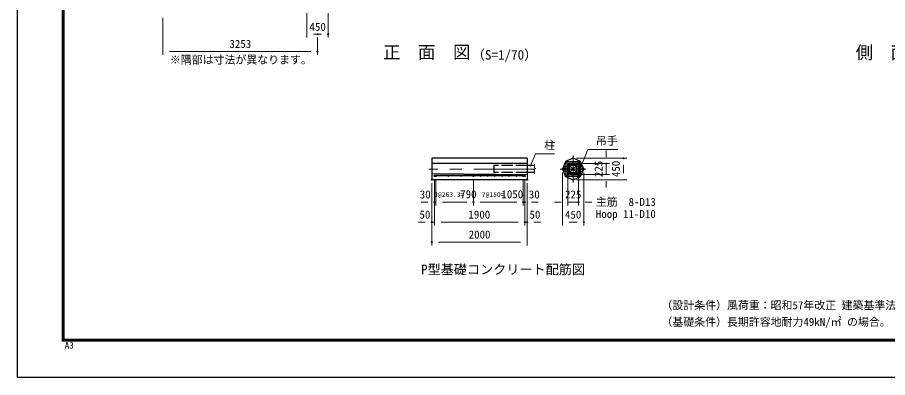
# Model space of a CAD drawing. Units: millimetres, scale not verified. Extents: x -14700 to 14700, y -10395 to 10395.
# Drawn here: x -14700 to 3590, y -10395 to -2816 of the extents above; entities that cross this region are included whole.
import ezdxf
from ezdxf.enums import TextEntityAlignment as Align

# ---------------------------------------------------------------- set-up
doc = ezdxf.new("R2010")
doc.units = ezdxf.units.MM
doc.header["$LTSCALE"] = 40
doc.header["$PDMODE"] = 32
doc.header["$PDSIZE"] = 20
doc.linetypes.add('DASHED', pattern=[7.5, 6, -1.5])
doc.linetypes.add('USER1', pattern=[50.8, 31.75, -6.35, 6.35, -6.35])
for name, color, linetype, lineweight in [('0-0_D-TTL-TXT', 7, 'Continuous', 13), ('0-1_D-STR1', 1, 'Continuous', 25), ('0-2_D-BMK', 2, 'USER1', 13), ('0-3_D-STR3', 3, 'Continuous', 13), ('0-5_D-STR4', 7, 'Continuous', 25), ('0-7_D-STR-DIM', 7, 'Continuous', 13), ('0-A_D-STR-TXT', 7, 'Continuous', 13), ('0-C_D-TTL', 7, 'Continuous', 25)]:
    doc.layers.add(name, color=color, linetype=linetype, lineweight=lineweight)
doc.layers.add('0-9_Defpoints', color=8, linetype='Continuous')
doc.styles.add('ＭＳ ゴシック', font='')
doc.styles.get('ＭＳ ゴシック').set_extended_font_data('MS Gothic')

msp = doc.modelspace()

# ---------------------------------------------------------------- linework, layer by layer
at = {"layer": '0-1_D-STR1'}
for p, q in [((-3833.26, -5931.03), (-3986.13, -5931.03)), ((-2946.02, -6081.03), (-3096.02, -5931.03)), ((-2946.02, -5931.03), (-3096.02, -6081.03)), ((-3833.26, -6081.03), (-3986.13, -6081.03))]:
    msp.add_line(p, q, dxfattribs=at)
at = {"layer": '0-1_D-STR1', "linetype": 'DASHED'}
msp.add_line((-3986.13, -6081.03), (-4686.13, -6081.03), dxfattribs=at)
msp.add_lwpolyline([(-3986.13, -5931.03), (-4686.13, -5931.03), (-4686.13, -6081.03)], dxfattribs=at)
at = {"layer": '0-1_D-STR1'}
msp.add_lwpolyline([(-2946.02, -6081.03), (-2946.02, -5931.03), (-3096.02, -5931.03), (-3096.02, -6081.03)], close=True, dxfattribs=at)
at = {"layer": '0-2_D-BMK'}
for p, q in [((-3021.02, -5724.62), (-3021.02, -6287.43)), ((-3833.26, -6006.03), (-6049.53, -6006.03)), ((-2751.88, -6006.03), (-3290.16, -6006.03))]:
    msp.add_line(p, q, dxfattribs=at)
at = {"layer": '0-3_D-STR3'}
for p, q in [((-2882.52, -5851.03), (-3159.52, -5851.03)), ((-3210.52, -6061.03), (-3210.52, -5951.03)), ((-3133.52, -5951.03), (-3210.52, -5951.03)), ((-3185.02, -6026.53), (-3185.02, -5985.53)), ((-3176.02, -5867.53), (-3176.02, -6144.53)), ((-3176.02, -6026.53), (-3176.02, -5985.53)), ((-3176.02, -6026.53), (-3176.02, -5985.53)), ((-3166.02, -5867.53), (-3166.02, -6144.53)), ((-2882.52, -5861.03), (-3159.52, -5861.03)), ((-2908.52, -5951.03), (-2831.52, -5951.03)), ((-2876.02, -5867.53), (-2876.02, -6144.53)), ((-2866.02, -5867.53), (-2866.02, -6144.53)), ((-2866.02, -6026.53), (-2866.02, -5985.53)), ((-2857.02, -6026.53), (-2857.02, -5985.53)), ((-2831.52, -6061.03), (-2831.52, -5951.03)), ((-4036.13, -6138.03), (-5936.13, -6138.03)), ((-5936.13, -6138.03), (-5936.13, -6151.03)), ((-4036.13, -6151.03), (-5936.13, -6151.03)), ((-4036.13, -6138.03), (-4036.13, -6151.03)), ((-3133.52, -6061.03), (-3210.52, -6061.03)), ((-2882.52, -6151.03), (-3159.52, -6151.03)), ((-2882.52, -6161.03), (-3159.52, -6161.03)), ((-2908.52, -6061.03), (-2831.52, -6061.03))]:
    msp.add_line(p, q, dxfattribs=at)
for centre, radius in [((-3159.52, -5867.53), 6.5), ((-3159.52, -6006.03), 6.5), ((-3021.02, -5867.53), 6.5), ((-2882.52, -5867.53), 6.5), ((-2882.52, -6006.03), 6.5), ((-5906.23, -6156.03), 5), ((-5642.73, -6156.03), 5), ((-5379.43, -6156.03), 5), ((-5116.13, -6156.03), 5), ((-4966.13, -6156.03), 5), ((-4816.13, -6156.03), 5), ((-4666.13, -6156.03), 5), ((-4516.13, -6156.03), 5), ((-4366.13, -6156.03), 5), ((-4216.13, -6156.03), 5), ((-4066.13, -6156.03), 5), ((-3159.52, -6144.53), 6.5), ((-3021.02, -6144.53), 6.5), ((-2882.52, -6144.53), 6.5)]:
    msp.add_circle(centre, radius, dxfattribs=at)
for centre, radius, start, end in [((-3159.52, -5867.53), 16.5, 90, 180), ((-2882.52, -5867.53), 16.5, 0, 90), ((-3180.52, -5985.53), 4.5, 0, 180), ((-3180.52, -6026.53), 4.5, 180, 0), ((-2861.52, -5985.53), 4.5, 0, 180), ((-2861.52, -6026.53), 4.5, 180, 0), ((-3159.52, -6144.53), 16.5, 180, 270), ((-2882.52, -6144.53), 16.5, 270, 0)]:
    msp.add_arc(centre, radius, start, end, dxfattribs=at)
at = {"layer": '0-5_D-STR4'}
for p, q in [((-3986.13, -5781.03), (-5986.13, -5781.03)), ((-5986.13, -5781.03), (-5986.13, -6231.03)), ((-3986.13, -5781.03), (-3986.13, -6231.03)), ((-3986.13, -5893.53), (-5986.13, -5893.53)), ((-3118.52, -5908.53), (-3133.52, -5893.53)), ((-2908.52, -5893.53), (-2923.52, -5908.53)), ((-5986.13, -6098.53), (-3986.13, -6118.53)), ((-3118.52, -6103.53), (-3133.52, -6118.53)), ((-2908.52, -6118.53), (-2923.52, -6103.53)), ((-3986.13, -6231.03), (-5986.13, -6231.03))]:
    msp.add_line(p, q, dxfattribs=at)
for points in [[(-2796.02, -6006.03), (-2861.92, -5846.93), (-3021.02, -5781.03), (-3180.12, -5846.93), (-3246.02, -6006.03), (-3180.12, -6165.13), (-3021.02, -6231.03), (-2861.92, -6165.13)], [(-3133.52, -5893.53), (-2908.52, -5893.53), (-2908.52, -6118.53), (-3133.52, -6118.53)], [(-3118.52, -5908.53), (-2923.52, -5908.53), (-2923.52, -6103.53), (-3118.52, -6103.53)]]:
    msp.add_lwpolyline(points, close=True, dxfattribs=at)
at = {"layer": '0-7_D-STR-DIM'}
for p, q in [((-8616.24, -2727.48), (-8616.24, -3242.35)), ((-8166.24, -2727.48), (-8166.24, -3242.35)), ((-11644.24, -2827.48), (-11644.24, -3602.35)), ((-8476.24, -3172.35), (-8306.24, -3172.35)), ((-8391.24, -3242.35), (-8391.24, -3602.35)), ((-11504.24, -3532.35), (-8531.24, -3532.35)), ((-2322.7, -5753.53), (-2322.7, -5613.53)), ((-2951.02, -5781.03), (-1892.7, -5781.03)), ((-3803.3, -5995.13), (-3863.21, -6016.93)), ((-3863.21, -6016.93), (-3833.26, -6027.83)), ((-3833.26, -5906.03), (-3833.26, -5984.22)), ((-3833.26, -5984.22), (-3803.3, -5995.13)), ((-3833.26, -6027.83), (-3833.26, -6106.03)), ((-2838.52, -5893.53), (-2252.7, -5893.53)), ((-2322.7, -6118.53), (-2322.7, -5893.53)), ((-1962.7, -6091.03), (-1962.7, -5921.03)), ((-3246.02, -6076.03), (-3246.02, -7194.35)), ((-3133.52, -6188.53), (-3133.52, -6774.35)), ((-2908.52, -6188.53), (-2908.52, -6774.35)), ((-2838.52, -6118.53), (-2252.7, -6118.53)), ((-2796.02, -6076.03), (-2796.02, -7194.35)), ((-5986.13, -6301.03), (-5986.13, -7193.58)), ((-5986.13, -6301.03), (-5986.13, -7613.58)), ((-5936.13, -6221.03), (-5936.13, -6773.58)), ((-5936.13, -6221.03), (-5936.13, -7193.58)), ((-5936.13, -6221.03), (-5936.13, -7193.58)), ((-5906.13, -6226.03), (-5906.13, -6773.58)), ((-5906.13, -6226.03), (-5906.13, -6773.58)), ((-5116.13, -6226.03), (-5116.13, -6773.58)), ((-5116.13, -6226.03), (-5116.13, -6773.58)), ((-4066.13, -6226.03), (-4066.13, -6773.58)), ((-4066.13, -6226.03), (-4066.13, -6773.58)), ((-4036.13, -6221.03), (-4036.13, -7193.58)), ((-4036.13, -6221.03), (-4036.13, -7193.58)), ((-4036.13, -6221.03), (-4036.13, -6773.58)), ((-3986.13, -6301.03), (-3986.13, -7193.58)), ((-3986.13, -6301.03), (-3986.13, -7613.58)), ((-2951.02, -6231.03), (-1892.7, -6231.03)), ((-2322.7, -6258.53), (-2322.7, -6398.53)), ((-6076.13, -6703.58), (-6216.13, -6703.58)), ((-5906.13, -6703.58), (-5936.13, -6703.58)), ((-5766.13, -6703.58), (-5626.13, -6703.58)), ((-5766.13, -6703.58), (-5256.13, -6703.58)), ((-4976.13, -6703.58), (-4206.13, -6703.58)), ((-4206.13, -6703.58), (-4346.13, -6703.58)), ((-4066.13, -6703.58), (-4036.13, -6703.58)), ((-3896.13, -6703.58), (-3756.13, -6703.58)), ((-3273.52, -6704.35), (-3413.52, -6704.35)), ((-3133.52, -6704.35), (-2908.52, -6704.35)), ((-2768.52, -6704.35), (-2628.52, -6704.35)), ((-6126.13, -7123.58), (-6266.13, -7123.58)), ((-5936.13, -7123.58), (-5986.13, -7123.58)), ((-5796.13, -7123.58), (-5656.13, -7123.58)), ((-5796.13, -7123.58), (-4176.13, -7123.58)), ((-4176.13, -7123.58), (-4316.13, -7123.58)), ((-4036.13, -7123.58), (-3986.13, -7123.58)), ((-3846.13, -7123.58), (-3706.13, -7123.58)), ((-3106.02, -7124.35), (-2936.02, -7124.35)), ((-4126.13, -7543.58), (-5846.13, -7543.58))]:
    msp.add_line(p, q, dxfattribs=at)
at = {"layer": '0-9_Defpoints'}
for p in [(-8391.24, -3172.35), (-8166.24, -3172.35), (-8391.24, -3532.35), (-3021.02, -5781.03), (-1962.7, -5781.03), (-3246.02, -6006.03), (-2908.52, -5893.53), (-2796.02, -6006.03), (-2322.7, -5893.53), (-5936.13, -6151.03), (-5906.13, -6156.03), (-5116.13, -6156.03), (-4066.13, -6156.03), (-4036.13, -6151.03), (-3133.52, -6118.53), (-2908.52, -6118.53), (-2908.52, -6118.53), (-5986.13, -6231.03), (-3986.13, -6231.03), (-3021.02, -6231.03), (-5936.13, -6703.58), (-5116.13, -6703.58), (-4066.13, -6703.58), (-4036.13, -6703.58), (-2908.52, -6704.35), (-5986.13, -7123.58), (-4036.13, -7123.58), (-3986.13, -7123.58), (-2796.02, -7124.35), (-5986.13, -7543.58)]:
    msp.add_point(p, dxfattribs=at)
at = {"layer": '0-A_D-STR-TXT'}
for points in [[(-2077.6, -5597.23), (-2710.65, -5597.23), (-2853.47, -5949.17)], [(-3411.56, -5687.75), (-3811.88, -5687.75), (-3923.17, -5951.25)]]:
    msp.add_lwpolyline(points, dxfattribs=at)
at = {"layer": '0-C_D-TTL', "color": 2}
msp.add_lwpolyline([(-14700, 10395), (14700, 10395), (14700, -10395), (-14700, -10395)], close=True, dxfattribs=at)
at = {"layer": '0-C_D-TTL'}
for points in [[(-13755, 9625), (13755, 9625), (13755, -9625), (-13755, -9625)], [(-13746.25, 9616.25), (13746.25, 9616.25), (13746.25, -9616.25), (-13746.25, -9616.25)], [(-13737.5, 9607.5), (13737.5, 9607.5), (13737.5, -9607.5), (-13737.5, -9607.5)], [(-13728.75, 9598.75), (13728.75, 9598.75), (13728.75, -9598.75), (-13728.75, -9598.75)], [(-13720, 9590), (13720, 9590), (13720, -9590), (-13720, -9590)]]:
    msp.add_lwpolyline(points, close=True, dxfattribs=at)

# ---------------------------------------------------------------- texts
at = {"layer": '0-0_D-TTL-TXT', "style": 'ＭＳ ゴシック'}
for s, height, p in [('正\u3000面\u3000図', 269.5, (-7015.4, -3765.06)), ('（S=1/70）', 202.1, (-5149.3, -3764.9)), ('側\u3000面\u3000図', 269.5, (2918.34, -3769.32)), ('P型基礎コンクリート配筋図', 202.1, (-6215.68, -8279.76)), ('（設計条件）風荷重：昭和57年改正 建築基準法・同施行令に基づく風圧力に準拠。', 168.3, (-1163.57, -9007.61)), ('（基礎条件）長期許容地耐力49kN/㎡ の場合。', 168.3, (-1163.57, -9357.61))]:
    msp.add_text(s, height=height, dxfattribs=at).set_placement(p, align=Align.BOTTOM_LEFT)
at = {"layer": '0-7_D-STR-DIM', "style": 'ＭＳ ゴシック'}
for s, height, p in [('450', 168.3, (-8560.99, -3148.73)), ('3253', 168.3, (-10243.4, -3508.73)), ('30', 168.3, (-6242.86, -6675.69)), ('3@263.3=', 100.9, (-5938.75, -6623.48)), ('790', 168.3, (-5392.75, -6671.44)), ('7@150=', 100.9, (-4936.64, -6623.49)), ('1050', 168.3, (-4527.14, -6671.44)), ('30', 168.3, (-3950.3, -6675.69)), ('225', 168.3, (-3190.25, -6675.69)), ('50', 168.3, (-6249.11, -7099.96)), ('1900', 168.3, (-5220.28, -7099.96)), ('50', 168.3, (-3936.67, -7099.96)), ('450', 168.3, (-3190.77, -7100.73)), ('2000', 168.3, (-5214.5, -7519.96))]:
    msp.add_text(s, height=height, dxfattribs=at).set_placement(p, align=Align.BOTTOM_LEFT)
for s, p in [('225', (-2351.36, -6175.25)), ('450', (-1986.32, -6175.78))]:
    msp.add_text(s, height=168.3, rotation=90, dxfattribs=at).set_placement(p, align=Align.BOTTOM_LEFT)
at = {"layer": '0-A_D-STR-TXT', "style": 'ＭＳ ゴシック'}
for s, p in [('※隅部は寸法が異なります。', (-11495.91, -3842.31)), ('吊手', (-2542.19, -5546.96)), ('柱', (-3626.54, -5640.15)), ('主筋  8-D13', (-2542.12, -6834.06)), ('Hoop 11-D10', (-2542.12, -7087.22))]:
    msp.add_text(s, height=168.3, dxfattribs=at).set_placement(p, align=Align.BOTTOM_LEFT)
at = {"layer": '0-C_D-TTL', "style": 'ＭＳ ゴシック', "width": 1.05}
msp.add_text('A3', height=134.7, dxfattribs=at).set_placement((-13706.31, -9823.84), align=Align.BOTTOM_LEFT)

doc.saveas('drawing.dxf')
